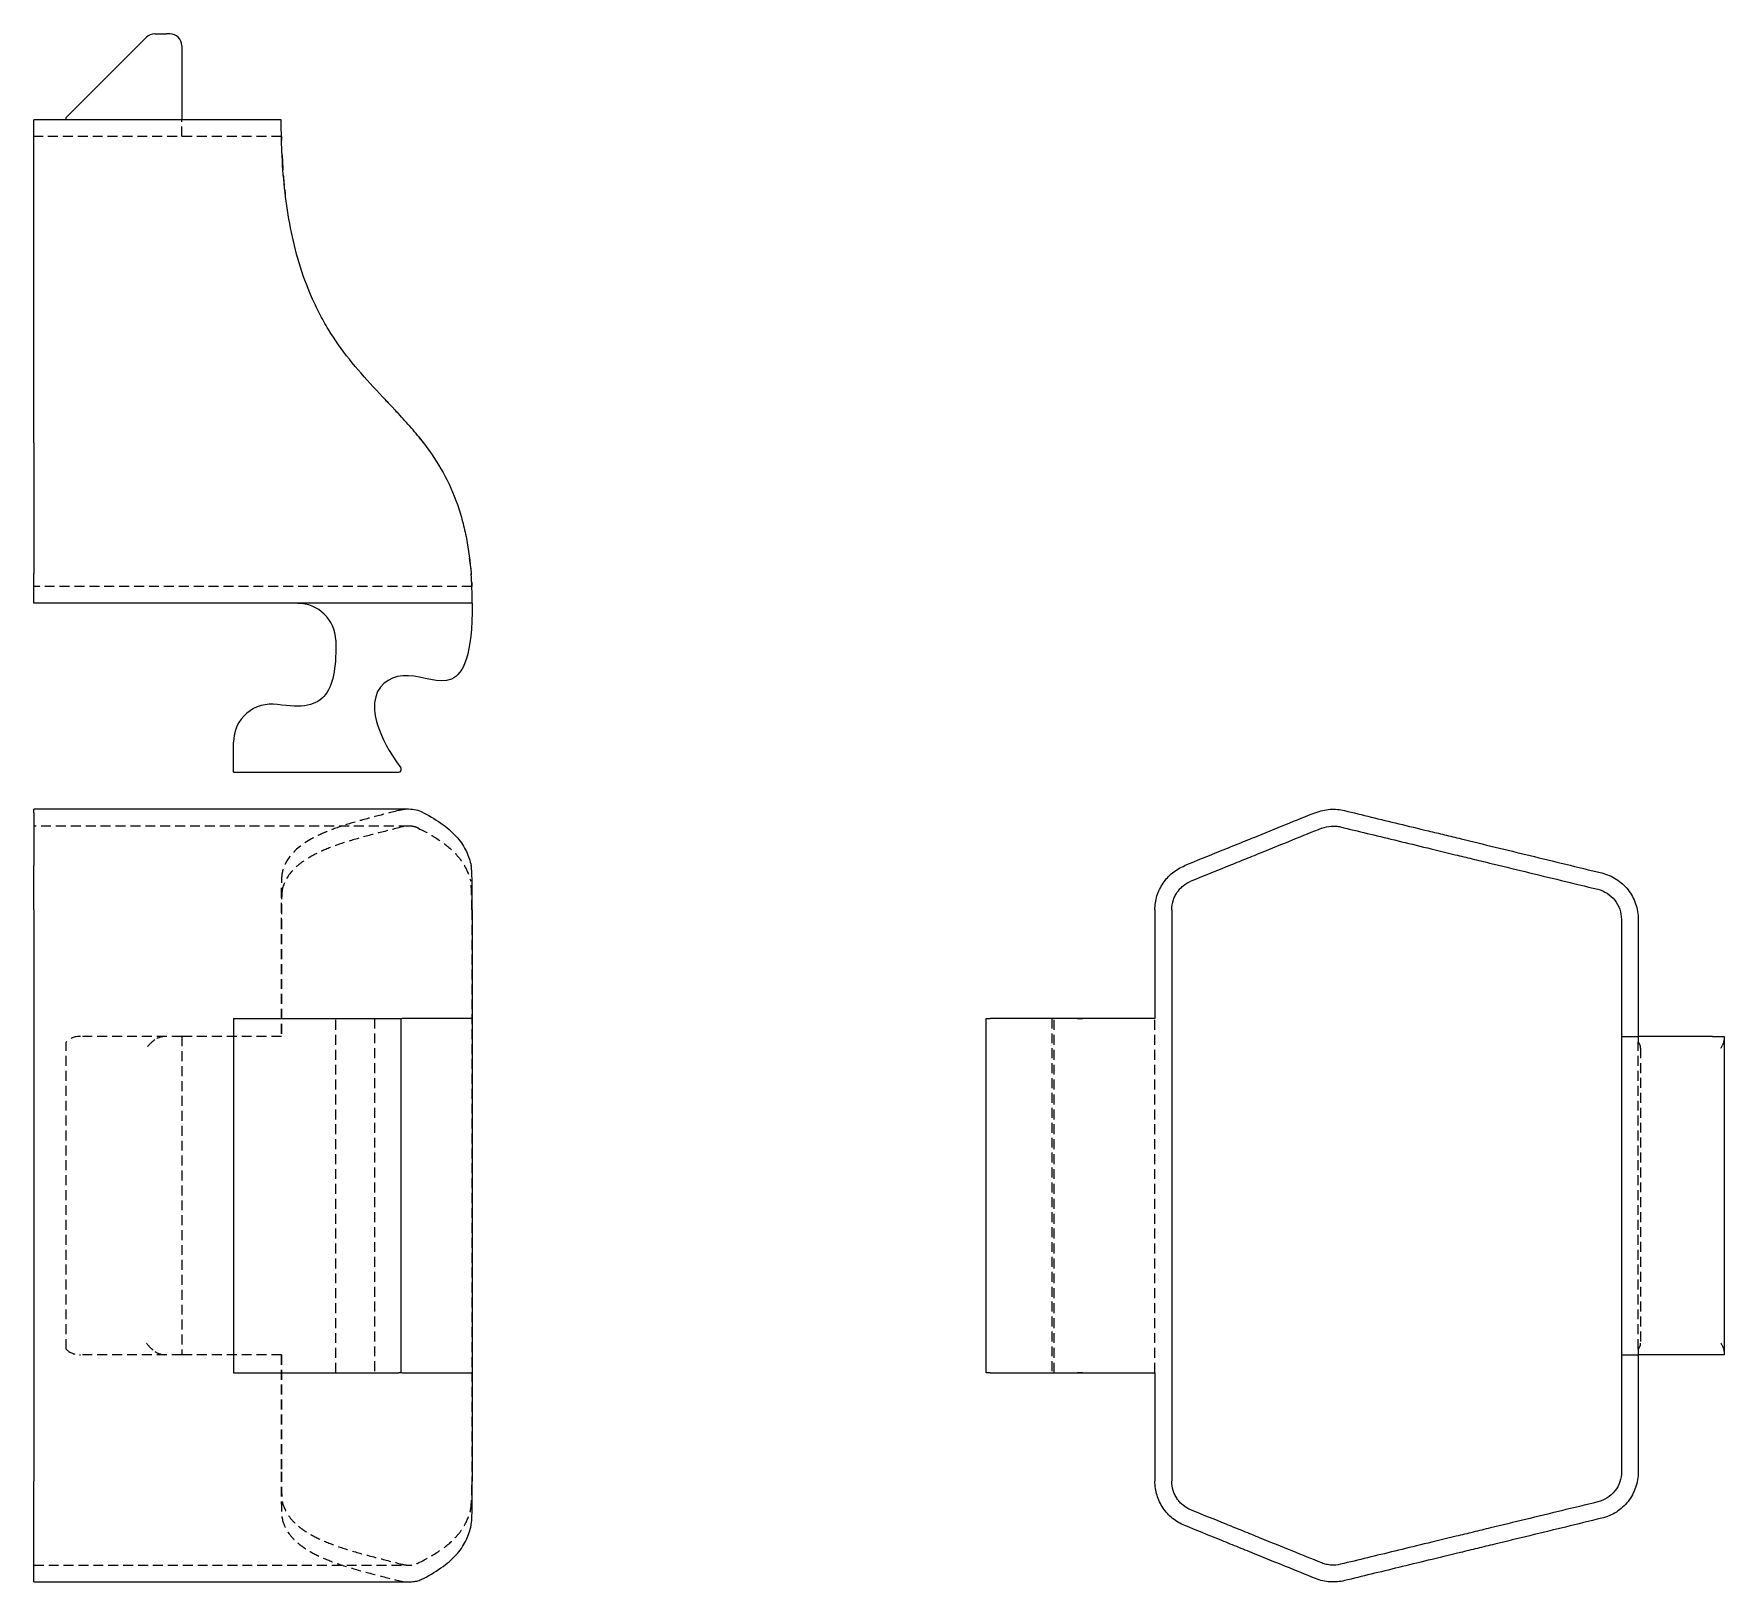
# Model space of a CAD drawing. Header units: millimetres. Extents: x 54 to 270, y 8 to 205.
import ezdxf

# ---------------------------------------------------------------- set-up
doc = ezdxf.new("R2010")
doc.units = ezdxf.units.MM
doc.linetypes.add('HIDDEN', pattern=[1.905, 1.27, -0.635])

msp = doc.modelspace()

# ---------------------------------------------------------------- linework, layer by layer
at = {"color": 7, "linetype": 'Continuous', "lineweight": 25}
for p, q in [((69.86, 205.5), (71.37, 205.5)), ((71.79, 205.5), (71.37, 205.5)), ((58.55, 194.81), (68.79, 205.05)), ((73.3, 203.98), (73.3, 194.51)), ((86.02, 194.51), (54.39, 194.51)), ((54.39, 189.84), (54.39, 194.51)), ((58.55, 194.51), (58.55, 194.81)), ((86.12, 190.26), (86.15, 189.78)), ((54.39, 156.96), (54.39, 189.84)), ((54.39, 153.23), (54.39, 156.96)), ((101.41, 156.52), (101.47, 156.45)), ((103.57, 154.04), (103.69, 153.88)), ((54.39, 153.23), (54.39, 136.53)), ((110.06, 138.48), (110.23, 137.33)), ((54.39, 132.72), (54.39, 136.53)), ((110.23, 137.33), (110.29, 136.61)), ((110.45, 132.72), (54.39, 132.72)), ((79.92, 111.14), (79.92, 114.97)), ((79.92, 111.14), (101.04, 111.14)), ((102.31, 106.4), (54.39, 106.4)), ((54.39, 105.95), (54.39, 106.4)), ((54.39, 105.95), (54.39, 99.19)), ((54.39, 93.53), (54.39, 99.19)), ((54.39, 93.53), (54.39, 20.51)), ((110.45, 93.53), (110.45, 79.66)), ((197.72, 93.53), (197.72, 79.66)), ((199.86, 93.53), (199.86, 20.51)), ((257.36, 92.32), (257.36, 77.37)), ((259.51, 92.32), (259.51, 77.37)), ((79.92, 79.66), (79.92, 34.38)), ((79.92, 79.66), (101.04, 79.66)), ((101.04, 79.66), (101.37, 79.66)), ((101.37, 34.38), (101.37, 79.66)), ((110.45, 79.66), (110.45, 34.38)), ((176.14, 34.38), (176.14, 79.66)), ((176.14, 79.66), (176.67, 79.66)), ((257.36, 77.37), (257.36, 36.67)), ((268.98, 77.37), (259.51, 77.37)), ((268.98, 77.37), (270.5, 77.37)), ((270.5, 77.37), (270.5, 36.67)), ((257.36, 36.67), (257.36, 21.72)), ((259.51, 36.67), (259.51, 21.72)), ((268.98, 36.67), (259.51, 36.67)), ((270.5, 36.67), (268.98, 36.67)), ((79.92, 34.38), (101.04, 34.38)), ((101.37, 34.38), (101.04, 34.38)), ((110.45, 34.38), (110.45, 20.51)), ((176.67, 34.38), (176.14, 34.38)), ((197.72, 34.38), (197.72, 20.51)), ((54.39, 14.85), (54.39, 20.51)), ((54.39, 8.09), (54.39, 14.85)), ((54.39, 7.64), (54.39, 8.09)), ((54.39, 7.64), (102.3, 7.64))]:
    msp.add_line(p, q, dxfattribs=at)
at = {"color": 7, "linetype": 'HIDDEN', "lineweight": 18}
for p, q in [((73.3, 192.36), (73.3, 194.51)), ((86.05, 192.36), (54.39, 192.36)), ((86.15, 189.78), (86.17, 189.34)), ((103.69, 153.88), (104.66, 152.59)), ((110.29, 136.61), (110.31, 136.35)), ((110.4, 134.86), (54.39, 134.86)), ((102.31, 104.25), (54.39, 104.25)), ((110.4, 93.53), (110.4, 20.51)), ((86.02, 92.32), (86.02, 77.37)), ((86.05, 92.32), (86.05, 77.37)), ((93.01, 34.38), (93.01, 79.66)), ((97.94, 79.66), (97.94, 34.38)), ((184.56, 79.66), (184.56, 34.38)), ((184.84, 34.38), (184.84, 79.66)), ((187.69, 79.66), (187.48, 79.66)), ((197.72, 34.38), (197.72, 79.66)), ((58.55, 37.4), (58.55, 76.64)), ((73.3, 77.37), (60.38, 77.37)), ((86.05, 77.37), (73.3, 77.37)), ((73.3, 77.37), (73.3, 36.67)), ((259.51, 77.37), (259.51, 76.64)), ((259.51, 37.4), (259.51, 76.64)), ((259.81, 75.86), (259.81, 38.18)), ((259.51, 37.4), (259.51, 36.67)), ((73.3, 36.67), (60.38, 36.67)), ((86.05, 36.67), (73.3, 36.67)), ((86.02, 36.67), (86.02, 21.72)), ((86.05, 36.67), (86.05, 21.72)), ((54.39, 9.79), (102.31, 9.79))]:
    msp.add_line(p, q, dxfattribs=at)
at = {"color": 7, "linetype": 'Continuous', "lineweight": 25}
for centre, radius, start, end in [((69.86, 203.98), 1.51, 90, 135), ((71.79, 203.98), 1.51, 0, 90), ((88.14, 127.85), 4.86, 1.6253, 90), ((84.78, 114.97), 4.86, 81.125, 180), ((101.04, 111.47), 0.328, 270, 35.9289)]:
    msp.add_arc(centre, radius, start, end, dxfattribs=at)
at = {"color": 7, "linetype": 'HIDDEN', "lineweight": 18}
for centre, major_axis, ratio, start_param, end_param in [((60.38, 75.86), (-2.14, 0), 0.707107, 4.712389, 5.742152), ((69.86, 75.86), (1.4, 1.4), 0.414214, 1.178097, 1.963495), ((71.37, 75.86), (-2.14, 0), 0.707107, 4.712389, 5.497787), ((257.67, 75.86), (-2.14, 0), 0.707107, 3.141593, 3.682626), ((268.98, 75.86), (1.4, 1.4), 0.414214, 5.105088, 5.890486), ((60.38, 38.18), (-2.14, 0), 0.707107, 0.541033, 1.570796), ((69.86, 38.18), (-1.4, 1.4), 0.414214, 1.178097, 1.963495), ((71.37, 38.18), (-2.14, 0), 0.707107, 0.785398, 1.570796), ((257.67, 38.18), (-2.14, 0), 0.707107, 2.60056, 3.141593), ((268.98, 38.18), (-1.4, 1.4), 0.414214, 3.534292, 4.31969)]:
    msp.add_ellipse(centre, major_axis=major_axis, ratio=ratio, start_param=start_param, end_param=end_param, dxfattribs=at)
at = {"color": 7, "linetype": 'Continuous', "lineweight": 25}
for points, knots in [([(86.14, 189.84), (86.11, 190.51), (86.08, 191.13), (86.05, 192.28), (86.04, 192.78), (86.03, 193.62), (86.03, 193.95), (86.02, 194.28), (86.02, 194.36), (86.02, 194.48), (86.02, 194.51), (86.02, 194.51)], [0, 0, 0, 0, 0.25, 0.25, 0.5, 0.5, 0.75, 0.75, 0.875, 0.875, 1, 1, 1, 1]), ([(101, 156.96), (99.94, 158.1), (98.85, 159.23), (96.73, 161.52), (95.7, 162.68), (93.77, 165.11), (92.88, 166.38), (91.66, 168.37), (91.28, 169.05), (90.56, 170.44), (90.22, 171.15), (88.65, 174.73), (87.8, 177.68), (86.63, 183.69), (86.3, 186.75), (86.14, 189.84)], [0, 0, 0, 0, 0.125, 0.125, 0.25, 0.25, 0.375, 0.375, 0.4375, 0.4375, 0.5, 0.5, 0.75, 0.75, 1, 1, 1, 1]), ([(104.21, 153.23), (103.72, 153.86), (103.21, 154.49), (102.4, 155.43), (102.12, 155.74), (101.56, 156.35), (101.28, 156.66), (101, 156.96)], [0, 0, 0, 0, 0.5, 0.5, 0.75, 0.75, 1, 1, 1, 1]), ([(104.21, 153.23), (105.15, 152.01), (105.99, 150.74), (107.44, 148.12), (108.05, 146.75), (108.79, 144.63), (109.01, 143.91), (109.4, 142.45), (109.56, 141.72), (109.99, 139.51), (110.18, 138.02), (110.3, 136.53)], [0, 0, 0, 0, 0.25, 0.25, 0.5, 0.5, 0.625, 0.625, 0.75, 0.75, 1, 1, 1, 1]), ([(110.45, 132.72), (110.45, 132.72), (110.45, 132.81), (110.44, 133.07), (110.44, 133.18), (110.44, 133.44), (110.44, 133.59), (110.43, 133.92), (110.42, 134.11), (110.41, 134.52), (110.4, 134.74), (110.38, 135.21), (110.37, 135.45), (110.34, 135.98), (110.32, 136.25), (110.3, 136.53)], [0, 0, 0, 0, 0.25, 0.25, 0.375, 0.375, 0.5, 0.5, 0.625, 0.625, 0.75, 0.75, 0.875, 0.875, 1, 1, 1, 1]), ([(110.36, 135.48), (110.37, 135.44), (110.39, 135.12), (110.39, 134.92), (110.39, 134.88), (110.4, 134.86)], [0, 0, 0, 0, 0.074434, 0.681471, 1, 1, 1, 1]), ([(104.21, 105.95), (103.9, 106.09), (103.3, 106.35), (102.64, 106.38), (102.31, 106.39)], [0, 0, 0, 0, 0.507157, 1, 1, 1, 1]), ([(104.21, 105.95), (105.15, 105.46), (105.99, 104.95), (107.44, 103.88), (108.05, 103.33), (108.79, 102.47), (109.01, 102.18), (109.4, 101.59), (109.56, 101.29), (109.99, 100.4), (110.18, 99.79), (110.3, 99.19)], [0, 0, 0, 0, 0.25, 0.25, 0.5, 0.5, 0.625, 0.625, 0.75, 0.75, 1, 1, 1, 1]), ([(218.23, 105.95), (217.01, 105.46), (215.74, 104.95), (213.12, 103.88), (211.75, 103.33), (209.63, 102.47), (208.91, 102.18), (207.45, 101.59), (206.72, 101.29), (204.51, 100.4), (203.02, 99.79), (201.53, 99.19)], [0, 0, 0, 0, 0.25, 0.25, 0.5, 0.5, 0.625, 0.625, 0.75, 0.75, 1, 1, 1, 1]), ([(218.23, 105.95), (218.86, 106.21), (219.49, 106.34), (220.43, 106.41), (220.74, 106.4), (221.35, 106.35), (221.66, 106.3), (221.96, 106.23)], [0, 0, 0, 0, 0.5, 0.5, 0.75, 0.75, 1, 1, 1, 1]), ([(221.96, 106.23), (223.1, 105.95), (224.23, 105.68), (226.52, 105.12), (227.68, 104.84), (230.11, 104.25), (231.38, 103.94), (233.37, 103.46), (234.05, 103.3), (235.44, 102.96), (236.15, 102.79), (239.73, 101.92), (242.68, 101.2), (248.69, 99.75), (251.75, 99), (254.84, 98.25)], [0, 0, 0, 0, 0.125, 0.125, 0.25, 0.25, 0.375, 0.375, 0.4375, 0.4375, 0.5, 0.5, 0.75, 0.75, 1, 1, 1, 1]), ([(219.04, 103.96), (217.83, 103.47), (216.58, 102.97), (213.97, 101.91), (212.61, 101.36), (210.48, 100.5), (209.76, 100.21), (208.3, 99.61), (207.56, 99.32), (205.34, 98.42), (203.84, 97.81), (202.33, 97.2)], [0, 0, 0, 0, 0.25, 0.25, 0.5, 0.5, 0.625, 0.625, 0.75, 0.75, 1, 1, 1, 1]), ([(219.04, 103.96), (219.44, 104.13), (219.84, 104.21), (220.45, 104.26), (220.66, 104.25), (221.06, 104.22), (221.26, 104.19), (221.45, 104.14)], [0, 0, 0, 0, 0.5, 0.5, 0.75, 0.75, 1, 1, 1, 1]), ([(221.45, 104.14), (222.6, 103.86), (223.72, 103.59), (225.99, 103.04), (227.15, 102.76), (229.54, 102.18), (230.77, 101.88), (233.36, 101.25), (234.71, 100.93), (236.83, 100.41), (237.55, 100.24), (239.01, 99.88), (239.76, 99.7), (242.01, 99.16), (243.52, 98.79), (248.1, 97.68), (251.2, 96.93), (254.34, 96.17)], [0, 0, 0, 0, 0.125, 0.125, 0.25, 0.25, 0.375, 0.375, 0.5, 0.5, 0.5625, 0.5625, 0.625, 0.625, 0.75, 0.75, 1, 1, 1, 1]), ([(110.45, 93.53), (110.45, 94.14), (110.45, 94.74), (110.44, 95.6), (110.44, 95.89), (110.44, 96.43), (110.44, 96.69), (110.43, 97.19), (110.42, 97.43), (110.41, 97.87), (110.4, 98.08), (110.38, 98.46), (110.37, 98.63), (110.34, 98.94), (110.32, 99.07), (110.3, 99.19)], [0, 0, 0, 0, 0.25, 0.25, 0.375, 0.375, 0.5, 0.5, 0.625, 0.625, 0.75, 0.75, 0.875, 0.875, 1, 1, 1, 1]), ([(197.72, 93.53), (197.72, 94.14), (197.81, 94.74), (198.07, 95.6), (198.18, 95.89), (198.44, 96.43), (198.59, 96.69), (198.92, 97.19), (199.11, 97.43), (199.52, 97.87), (199.74, 98.08), (200.21, 98.46), (200.45, 98.63), (200.98, 98.94), (201.25, 99.07), (201.53, 99.19)], [0, 0, 0, 0, 0.25, 0.25, 0.375, 0.375, 0.5, 0.5, 0.625, 0.625, 0.75, 0.75, 0.875, 0.875, 1, 1, 1, 1]), ([(254.84, 98.25), (255.51, 98.09), (256.13, 97.83), (257.28, 97.09), (257.78, 96.64), (258.62, 95.56), (258.95, 94.97), (259.28, 94), (259.36, 93.67), (259.48, 93), (259.51, 92.67), (259.51, 92.32)], [0, 0, 0, 0, 0.25, 0.25, 0.5, 0.5, 0.75, 0.75, 0.875, 0.875, 1, 1, 1, 1]), ([(199.86, 93.53), (199.86, 93.93), (199.92, 94.31), (200.09, 94.88), (200.17, 95.06), (200.33, 95.41), (200.43, 95.58), (200.65, 95.9), (200.77, 96.06), (201.03, 96.35), (201.18, 96.48), (201.63, 96.85), (201.97, 97.05), (202.33, 97.2)], [0, 0, 0, 0, 0.25, 0.25, 0.375, 0.375, 0.5, 0.5, 0.625, 0.625, 0.75, 0.75, 1, 1, 1, 1]), ([(254.34, 96.17), (254.77, 96.06), (255.17, 95.89), (255.91, 95.41), (256.24, 95.12), (256.78, 94.42), (257, 94.04), (257.28, 93.2), (257.36, 92.77), (257.36, 92.32)], [0, 0, 0, 0, 0.25, 0.25, 0.5, 0.5, 0.75, 0.75, 1, 1, 1, 1]), ([(110.45, 79.66), (110.43, 79.66), (110.4, 79.66), (110.12, 79.66), (109.79, 79.66), (109.35, 79.66), (108.89, 79.66), (108.4, 79.66), (107.71, 79.66), (106.78, 79.66), (105.76, 79.66), (104.66, 79.66), (103.53, 79.66), (102.47, 79.66), (101.76, 79.66), (101.47, 79.66), (101.44, 79.66)], [0, 0, 0, 0, 0.217395, 0.318784, 0.421067, 0.497053, 0.535005, 0.574122, 0.625444, 0.676649, 0.739838, 0.804681, 0.87572, 0.946971, 0.9944, 1, 1, 1, 1]), ([(101.43, 34.38), (101.67, 34.38), (102.44, 34.38), (103.75, 34.38), (105.2, 34.38), (106.49, 34.38), (107.55, 34.38), (108.38, 34.38), (108.95, 34.38), (109.36, 34.38), (109.71, 34.38), (109.99, 34.38), (110.25, 34.38), (110.42, 34.38), (110.44, 34.38), (110.45, 34.38)], [0, 0, 0, 0, 0.042264, 0.137298, 0.233361, 0.306927, 0.368367, 0.419343, 0.47013, 0.517493, 0.566029, 0.641759, 0.71829, 0.858796, 1, 1, 1, 1]), ([(257.36, 21.72), (257.36, 21.27), (257.29, 20.84), (257, 20), (256.79, 19.62), (256.24, 18.92), (255.91, 18.63), (255.17, 18.15), (254.77, 17.98), (254.34, 17.87)], [0, 0, 0, 0, 0.25, 0.25, 0.5, 0.5, 0.75, 0.75, 1, 1, 1, 1]), ([(259.51, 21.72), (259.51, 21.03), (259.39, 20.37), (258.95, 19.08), (258.62, 18.48), (257.78, 17.41), (257.28, 16.95), (256.42, 16.4), (256.12, 16.24), (255.49, 15.98), (255.17, 15.87), (254.84, 15.79)], [0, 0, 0, 0, 0.25, 0.25, 0.5, 0.5, 0.75, 0.75, 0.875, 0.875, 1, 1, 1, 1]), ([(110.3, 14.85), (110.34, 15.08), (110.37, 15.39), (110.4, 15.96), (110.41, 16.17), (110.42, 16.61), (110.43, 16.84), (110.44, 17.34), (110.44, 17.61), (110.44, 18.15), (110.44, 18.43), (110.44, 19.01), (110.44, 19.3), (110.45, 19.9), (110.45, 20.2), (110.45, 20.51)], [0, 0, 0, 0, 0.25, 0.25, 0.375, 0.375, 0.5, 0.5, 0.625, 0.625, 0.75, 0.75, 0.875, 0.875, 1, 1, 1, 1]), ([(201.53, 14.85), (200.97, 15.08), (200.45, 15.39), (199.75, 15.96), (199.52, 16.17), (199.12, 16.61), (198.93, 16.84), (198.59, 17.34), (198.44, 17.61), (198.18, 18.15), (198.07, 18.43), (197.9, 19.01), (197.83, 19.3), (197.74, 19.9), (197.72, 20.2), (197.72, 20.51)], [0, 0, 0, 0, 0.25, 0.25, 0.375, 0.375, 0.5, 0.5, 0.625, 0.625, 0.75, 0.75, 0.875, 0.875, 1, 1, 1, 1]), ([(202.33, 16.84), (201.97, 16.99), (201.64, 17.19), (201.18, 17.56), (201.04, 17.69), (200.77, 17.98), (200.65, 18.13), (200.43, 18.46), (200.33, 18.63), (200.17, 18.98), (200.1, 19.16), (199.92, 19.72), (199.86, 20.11), (199.86, 20.51)], [0, 0, 0, 0, 0.25, 0.25, 0.375, 0.375, 0.5, 0.5, 0.625, 0.625, 0.75, 0.75, 1, 1, 1, 1]), ([(254.34, 17.87), (251.22, 17.12), (248.14, 16.37), (243.6, 15.27), (242.1, 14.91), (239.87, 14.37), (239.13, 14.19), (237.66, 13.83), (236.94, 13.66), (234.81, 13.14), (233.45, 12.81), (230.84, 12.18), (229.6, 11.88), (227.19, 11.29), (226.03, 11.01), (223.74, 10.46), (222.61, 10.18), (221.45, 9.9)], [0, 0, 0, 0, 0.25, 0.25, 0.375, 0.375, 0.4375, 0.4375, 0.5, 0.5, 0.625, 0.625, 0.75, 0.75, 0.875, 0.875, 1, 1, 1, 1]), ([(219.04, 10.08), (217.83, 10.57), (216.58, 11.08), (213.97, 12.13), (212.61, 12.68), (210.48, 13.54), (209.76, 13.84), (208.3, 14.43), (207.56, 14.73), (205.34, 15.63), (203.84, 16.23), (202.33, 16.84)], [0, 0, 0, 0, 0.25, 0.25, 0.5, 0.5, 0.625, 0.625, 0.75, 0.75, 1, 1, 1, 1]), ([(254.84, 15.79), (251.74, 15.04), (248.67, 14.29), (244.14, 13.19), (242.64, 12.83), (240.41, 12.29), (239.67, 12.11), (238.21, 11.75), (237.48, 11.58), (235.34, 11.06), (233.98, 10.73), (231.36, 10.09), (230.1, 9.79), (227.68, 9.2), (226.52, 8.92), (224.23, 8.37), (223.1, 8.09), (221.96, 7.81)], [0, 0, 0, 0, 0.25, 0.25, 0.375, 0.375, 0.4375, 0.4375, 0.5, 0.5, 0.625, 0.625, 0.75, 0.75, 0.875, 0.875, 1, 1, 1, 1]), ([(104.21, 8.09), (105.15, 8.58), (105.99, 9.1), (107.44, 10.16), (108.05, 10.71), (108.79, 11.57), (109.01, 11.86), (109.4, 12.45), (109.56, 12.75), (109.99, 13.65), (110.18, 14.25), (110.3, 14.85)], [0, 0, 0, 0, 0.25, 0.25, 0.5, 0.5, 0.625, 0.625, 0.75, 0.75, 1, 1, 1, 1]), ([(218.23, 8.09), (217.01, 8.58), (215.74, 9.1), (213.12, 10.16), (211.75, 10.71), (209.63, 11.57), (208.91, 11.86), (207.45, 12.45), (206.72, 12.75), (204.51, 13.65), (203.02, 14.25), (201.53, 14.85)], [0, 0, 0, 0, 0.25, 0.25, 0.5, 0.5, 0.625, 0.625, 0.75, 0.75, 1, 1, 1, 1]), ([(221.45, 9.9), (221.06, 9.81), (220.66, 9.77), (220.05, 9.81), (219.85, 9.84), (219.44, 9.94), (219.24, 10), (219.04, 10.08)], [0, 0, 0, 0, 0.5, 0.5, 0.75, 0.75, 1, 1, 1, 1]), ([(102.3, 7.67), (102.56, 7.67), (103.01, 7.67), (103.65, 7.83), (104.02, 8), (104.21, 8.09)], [0, 0, 0, 0, 0.378112, 0.687439, 1, 1, 1, 1]), ([(221.96, 7.81), (221.36, 7.67), (220.75, 7.62), (219.81, 7.68), (219.49, 7.72), (218.86, 7.86), (218.55, 7.96), (218.23, 8.09)], [0, 0, 0, 0, 0.5, 0.5, 0.75, 0.75, 1, 1, 1, 1])]:
    msp.add_open_spline(points, degree=3, knots=knots, dxfattribs=at)
at = {"color": 7, "linetype": 'HIDDEN', "lineweight": 18}
for points, knots in [([(86.05, 192.36), (86.05, 192.33), (86.05, 192.3), (86.06, 191.97), (86.06, 191.88)], [0, 0, 0, 0, 0.712442, 1, 1, 1, 1]), ([(86.17, 189.34), (86.24, 187.96), (86.32, 186.51), (86.54, 185.08), (86.55, 185.01)], [0, 0, 0, 0, 0.950993, 1, 1, 1, 1]), ([(99.09, 158.99), (99.1, 158.98), (99.86, 158.15), (100.64, 157.33), (101.41, 156.52)], [0, 0, 0, 0, 0.018693, 1, 1, 1, 1]), ([(101, 106.23), (99.94, 105.95), (98.85, 105.68), (96.73, 105.12), (95.7, 104.84), (93.77, 104.25), (92.88, 103.94), (91.66, 103.46), (91.28, 103.3), (90.56, 102.96), (90.22, 102.79), (88.65, 101.92), (87.8, 101.2), (86.63, 99.75), (86.3, 99), (86.14, 98.25)], [0, 0, 0, 0, 0.125, 0.125, 0.25, 0.25, 0.375, 0.375, 0.4375, 0.4375, 0.5, 0.5, 0.75, 0.75, 1, 1, 1, 1]), ([(102.31, 106.39), (102.29, 106.4), (102.07, 106.42), (101.63, 106.36), (101.21, 106.27), (101, 106.23)], [0, 0, 0, 0, 0.044228, 0.520393, 1, 1, 1, 1]), ([(101.47, 104.14), (100.42, 103.86), (99.34, 103.59), (97.21, 103.04), (96.16, 102.76), (94.21, 102.18), (93.29, 101.88), (91.64, 101.25), (90.9, 100.93), (89.91, 100.41), (89.61, 100.24), (89.04, 99.88), (88.77, 99.7), (88.05, 99.16), (87.66, 98.79), (86.71, 97.68), (86.35, 96.93), (86.17, 96.17)], [0, 0, 0, 0, 0.125, 0.125, 0.25, 0.25, 0.375, 0.375, 0.5, 0.5, 0.5625, 0.5625, 0.625, 0.625, 0.75, 0.75, 1, 1, 1, 1]), ([(103.57, 103.96), (103.24, 104.13), (102.9, 104.21), (102.37, 104.26), (102.19, 104.25), (101.83, 104.22), (101.65, 104.19), (101.47, 104.14)], [0, 0, 0, 0, 0.5, 0.5, 0.75, 0.75, 1, 1, 1, 1]), ([(103.57, 103.96), (104.56, 103.47), (105.45, 102.97), (107.01, 101.91), (107.68, 101.36), (108.5, 100.5), (108.75, 100.21), (109.18, 99.61), (109.37, 99.32), (109.86, 98.42), (110.08, 97.81), (110.23, 97.2)], [0, 0, 0, 0, 0.25, 0.25, 0.5, 0.5, 0.625, 0.625, 0.75, 0.75, 1, 1, 1, 1]), ([(86.14, 98.25), (86.11, 98.09), (86.08, 97.83), (86.05, 97.09), (86.04, 96.64), (86.03, 95.56), (86.03, 94.97), (86.02, 94), (86.02, 93.67), (86.02, 93), (86.02, 92.67), (86.02, 92.32)], [0, 0, 0, 0, 0.25, 0.25, 0.5, 0.5, 0.75, 0.75, 0.875, 0.875, 1, 1, 1, 1]), ([(86.17, 96.17), (86.14, 96.06), (86.12, 95.89), (86.09, 95.41), (86.08, 95.12), (86.06, 94.42), (86.06, 94.04), (86.05, 93.2), (86.05, 92.77), (86.05, 92.32)], [0, 0, 0, 0, 0.25, 0.25, 0.5, 0.5, 0.75, 0.75, 1, 1, 1, 1]), ([(110.4, 93.53), (110.4, 93.93), (110.39, 94.31), (110.39, 94.88), (110.38, 95.06), (110.37, 95.41), (110.37, 95.58), (110.36, 95.9), (110.35, 96.06), (110.33, 96.35), (110.32, 96.48), (110.29, 96.85), (110.26, 97.05), (110.23, 97.2)], [0, 0, 0, 0, 0.25, 0.25, 0.375, 0.375, 0.5, 0.5, 0.625, 0.625, 0.75, 0.75, 1, 1, 1, 1]), ([(86.02, 21.72), (86.02, 21.03), (86.02, 20.37), (86.03, 19.08), (86.03, 18.48), (86.04, 17.41), (86.05, 16.95), (86.07, 16.4), (86.08, 16.24), (86.11, 15.98), (86.12, 15.87), (86.14, 15.79)], [0, 0, 0, 0, 0.25, 0.25, 0.5, 0.5, 0.75, 0.75, 0.875, 0.875, 1, 1, 1, 1]), ([(86.05, 21.72), (86.05, 21.27), (86.05, 20.84), (86.06, 20), (86.06, 19.62), (86.08, 18.92), (86.09, 18.63), (86.12, 18.15), (86.14, 17.98), (86.17, 17.87)], [0, 0, 0, 0, 0.25, 0.25, 0.5, 0.5, 0.75, 0.75, 1, 1, 1, 1]), ([(110.23, 16.84), (110.26, 16.99), (110.29, 17.19), (110.32, 17.56), (110.33, 17.69), (110.35, 17.98), (110.36, 18.13), (110.37, 18.46), (110.37, 18.63), (110.38, 18.98), (110.39, 19.16), (110.39, 19.72), (110.4, 20.11), (110.4, 20.51)], [0, 0, 0, 0, 0.25, 0.25, 0.375, 0.375, 0.5, 0.5, 0.625, 0.625, 0.75, 0.75, 1, 1, 1, 1]), ([(86.17, 17.87), (86.35, 17.12), (86.7, 16.37), (87.65, 15.27), (88.03, 14.91), (88.74, 14.37), (88.99, 14.19), (89.56, 13.83), (89.86, 13.66), (90.85, 13.14), (91.59, 12.81), (93.25, 12.18), (94.16, 11.88), (96.12, 11.29), (97.17, 11.01), (99.32, 10.46), (100.41, 10.18), (101.47, 9.9)], [0, 0, 0, 0, 0.25, 0.25, 0.375, 0.375, 0.4375, 0.4375, 0.5, 0.5, 0.625, 0.625, 0.75, 0.75, 0.875, 0.875, 1, 1, 1, 1]), ([(86.14, 15.79), (86.3, 15.04), (86.63, 14.29), (87.52, 13.19), (87.88, 12.83), (88.56, 12.29), (88.8, 12.11), (89.34, 11.75), (89.63, 11.58), (90.58, 11.06), (91.29, 10.73), (92.89, 10.09), (93.78, 9.79), (95.7, 9.2), (96.73, 8.92), (98.85, 8.37), (99.94, 8.09), (101, 7.81)], [0, 0, 0, 0, 0.25, 0.25, 0.375, 0.375, 0.4375, 0.4375, 0.5, 0.5, 0.625, 0.625, 0.75, 0.75, 0.875, 0.875, 1, 1, 1, 1]), ([(103.57, 10.08), (104.56, 10.57), (105.45, 11.08), (107.01, 12.13), (107.68, 12.68), (108.5, 13.54), (108.75, 13.84), (109.18, 14.43), (109.37, 14.73), (109.86, 15.63), (110.08, 16.23), (110.23, 16.84)], [0, 0, 0, 0, 0.25, 0.25, 0.5, 0.5, 0.625, 0.625, 0.75, 0.75, 1, 1, 1, 1]), ([(101.47, 9.9), (101.83, 9.81), (102.19, 9.77), (102.72, 9.81), (102.9, 9.84), (103.24, 9.94), (103.41, 10), (103.57, 10.08)], [0, 0, 0, 0, 0.5, 0.5, 0.75, 0.75, 1, 1, 1, 1]), ([(101, 7.81), (101.35, 7.73), (101.79, 7.63), (102.21, 7.66), (102.3, 7.67)], [0, 0, 0, 0, 0.785719, 1, 1, 1, 1])]:
    msp.add_open_spline(points, degree=3, knots=knots, dxfattribs=at)
at = {"color": 7, "linetype": 'Continuous', "lineweight": 25}
for points in [[(110.45, 132.72), (110.45, 126.09), (108.25, 121.35), (102.14, 124.38), (96.87, 121.85), (98.28, 115.85), (101.31, 111.67)], [(93, 127.99), (93.08, 125.04), (92.79, 122.5), (91.7, 121.07)], [(91.7, 121.07), (90.59, 119.61), (88.68, 119.29), (85.53, 119.78)], [(197.72, 79.66), (191.09, 79.66), (186.35, 79.66), (189.38, 79.66), (186.85, 79.66), (180.85, 79.66), (176.67, 79.66)], [(257.36, 77.37), (258.06, 77.37), (258.77, 77.37), (259.51, 77.37)], [(257.36, 36.67), (258.06, 36.67), (258.77, 36.67), (259.51, 36.67)], [(176.67, 34.38), (180.85, 34.38), (186.85, 34.38), (189.38, 34.38), (186.35, 34.38), (191.09, 34.38), (197.72, 34.38)]]:
    msp.add_open_spline(points, degree=3, dxfattribs=at)

doc.saveas('drawing.dxf')
